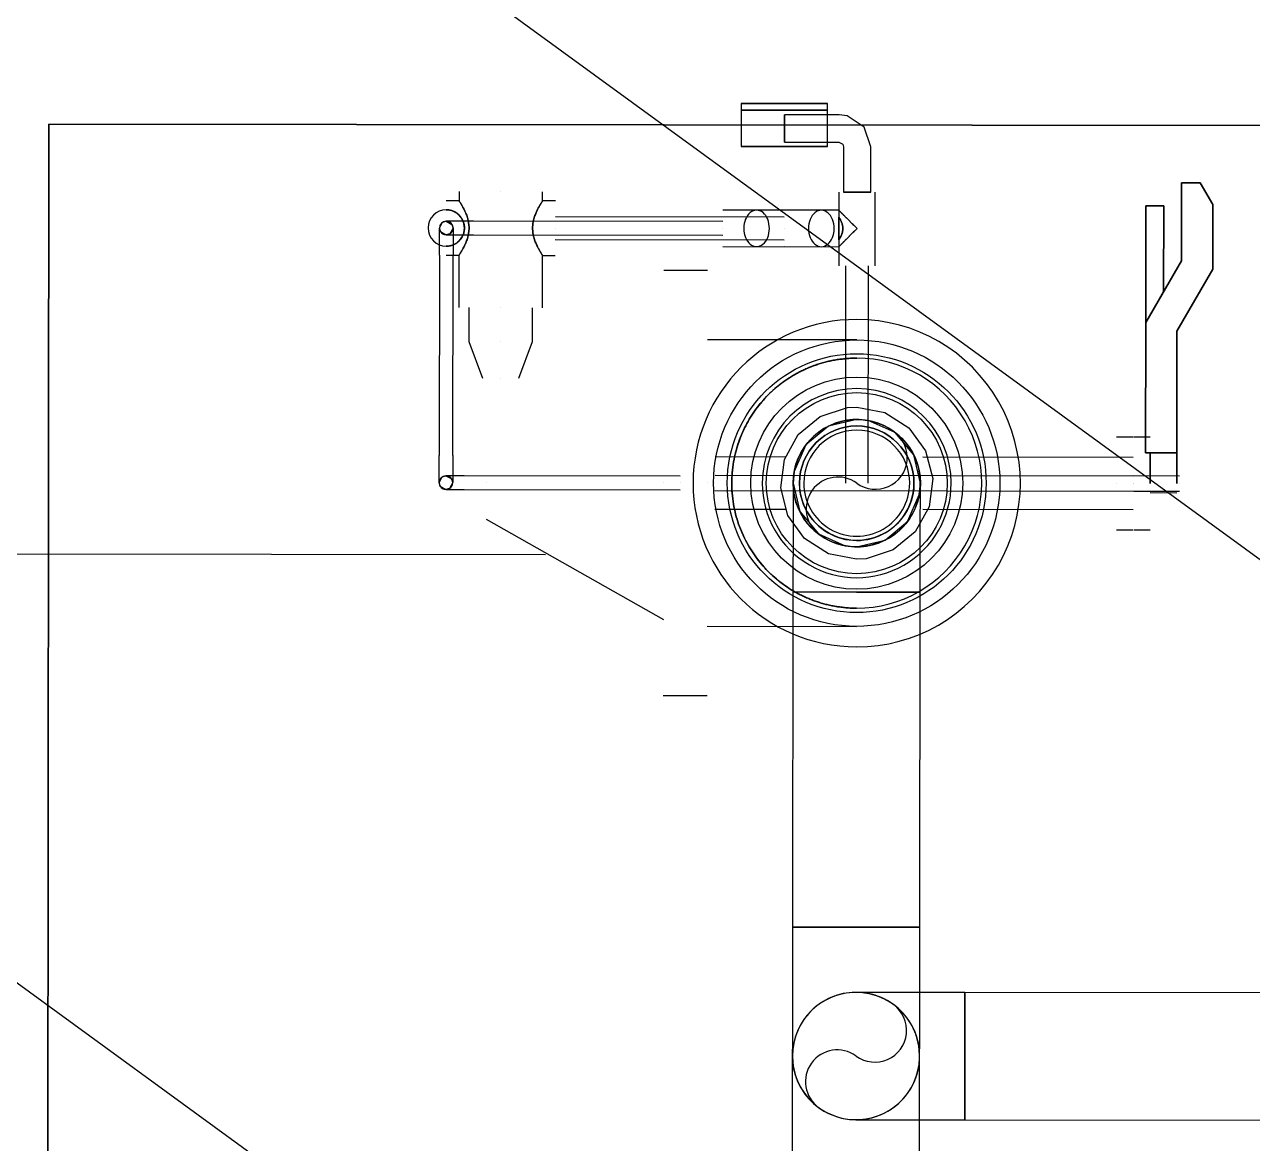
# Model space of a CAD drawing. Header units: millimetres. Extents: x 400382 to 401500, y 4543975 to 4544133.
# Drawn here: x 400851.721 to 400852.578, y 4544070.864 to 4544071.645 of the extents above; entities that cross this region are included whole.
import ezdxf

# ---------------------------------------------------------------- set-up
doc = ezdxf.new("R2010")
doc.units = ezdxf.units.MM
doc.linetypes.add('AKS', pattern=[3, 2.5, -0.25, 0, -0.25])
doc.linetypes.add('DASHDOT2', pattern=[0.5, 0.25, -0.125, 0, -0.125])
for name, color, linetype in [('aks prota', 2, 'AKS'), ('kiriş prota', 6, 'Continuous'), ('kolon tarama prota', 252, 'Continuous'), ('merdiven prota', 2, 'Continuous'), ('PRT-AL-TUNEL_EKSENI', 14, 'DASHDOT2')]:
    doc.layers.add(name, color=color, linetype=linetype)

# ---------------------------------------------------------------- blocks, each defined once
blk = doc.blocks.new('17.60 mekanik')
at = {"layer": 'kolon tarama prota'}
for p, q in [((144274.775, 61547.806), (144274.775, 61547.33)), ((144280.808, 61547.806), (144274.775, 61547.806)), ((144274.775, 61547.806), (144280.808, 61547.806)), ((144274.775, 61547.806), (144274.775, 61547.33)), ((144280.808, 61547.806), (144274.775, 61547.806)), ((144274.775, 61547.806), (144280.808, 61547.806)), ((144280.808, 61547.33), (144280.808, 61547.806)), ((144280.808, 61547.33), (144280.808, 61547.806)), ((144274.775, 61547.33), (144274.775, 61544.79)), ((144274.775, 61547.33), (144274.775, 61544.79)), ((144280.808, 61547.33), (144274.775, 61547.33)), ((144274.775, 61547.33), (144280.808, 61547.33)), ((144280.808, 61547.33), (144274.775, 61547.33)), ((144274.775, 61547.33), (144280.808, 61547.33)), ((144280.808, 61547.33), (144274.775, 61547.33)), ((144274.775, 61547.33), (144280.808, 61547.33)), ((144280.808, 61547.33), (144274.775, 61547.33)), ((144274.775, 61547.33), (144280.808, 61547.33)), ((144281.601, 61547.012), (144277.791, 61547.012)), ((144277.791, 61545.107), (144277.791, 61547.012)), ((144277.791, 61547.012), (144277.791, 61545.107)), ((144281.601, 61547.012), (144277.791, 61547.012)), ((144277.791, 61545.107), (144277.791, 61547.012)), ((144277.791, 61547.012), (144277.791, 61545.107)), ((144280.808, 61544.79), (144280.808, 61547.33)), ((144280.808, 61544.79), (144280.808, 61547.33)), ((144226.42, 61546.295), (144226.42, 61416.295)), ((144336.42, 61546.295), (144226.42, 61546.295)), ((144226.42, 61546.295), (144336.42, 61546.295)), ((144226.42, 61416.295), (144226.42, 61546.295)), ((144226.42, 61546.295), (144226.42, 61546.295)), ((144280.808, 61544.79), (144274.775, 61544.79)), ((144274.775, 61544.79), (144280.808, 61544.79)), ((144280.808, 61544.79), (144274.775, 61544.79)), ((144274.775, 61544.79), (144280.808, 61544.79)), ((144277.791, 61545.107), (144281.601, 61545.107)), ((144277.791, 61545.107), (144281.601, 61545.107)), ((144281.919, 61544.79), (144281.919, 61541.615)), ((144281.919, 61544.79), (144281.919, 61541.615)), ((144283.824, 61541.615), (144283.824, 61544.79)), ((144283.824, 61541.615), (144283.824, 61544.79)), ((144255.068, 61540.98), (144254.177, 61540.98)), ((144255.066, 61541.615), (144255.066, 61540.978)), ((144257.987, 61541.615), (144257.987, 61541.615)), ((144257.987, 61541.615), (144257.987, 61541.615)), ((144261.797, 61540.98), (144260.907, 61540.98)), ((144260.908, 61540.978), (144260.908, 61541.615)), ((144281.601, 61541.615), (144281.601, 61540.341)), ((144281.601, 61541.615), (144281.601, 61539.869)), ((144281.919, 61541.615), (144283.824, 61541.615)), ((144283.824, 61541.615), (144281.919, 61541.615)), ((144281.919, 61541.615), (144283.824, 61541.615)), ((144283.824, 61541.615), (144281.919, 61541.615)), ((144282.871, 61541.615), (144282.871, 61541.615)), ((144282.871, 61541.615), (144282.871, 61541.615)), ((144282.871, 61541.615), (144282.871, 61541.615)), ((144282.871, 61541.615), (144282.871, 61541.615)), ((144284.141, 61536.468), (144284.141, 61541.615)), ((144284.141, 61536.468), (144284.141, 61541.615)), ((144254.177, 61540.345), (144254.177, 61540.345)), ((144254.177, 61540.345), (144254.177, 61540.345)), ((144281.601, 61540.345), (144273.499, 61540.345)), ((144280.379, 61540.345), (144275.853, 61540.345)), ((144281.605, 61540.345), (144277.791, 61540.345)), ((144273.499, 61539.551), (144256.082, 61539.551)), ((144277.791, 61539.869), (144261.797, 61539.869)), ((144281.601, 61539.075), (144281.601, 61539.869)), ((144281.601, 61539.869), (144281.601, 61539.075)), ((144256.082, 61538.599), (144273.499, 61538.599)), ((144261.797, 61539.075), (144261.797, 61539.075)), ((144261.797, 61539.075), (144261.797, 61539.075)), ((144261.797, 61539.075), (144261.797, 61539.075)), ((144261.797, 61539.075), (144261.797, 61539.075)), ((144273.499, 61539.075), (144273.499, 61539.075)), ((144273.499, 61539.075), (144273.499, 61539.075)), ((144273.499, 61539.075), (144273.499, 61539.075)), ((144273.499, 61539.075), (144273.499, 61539.075)), ((144277.791, 61539.075), (144277.791, 61539.075)), ((144277.791, 61539.075), (144277.791, 61539.075)), ((144277.791, 61539.075), (144277.791, 61539.075)), ((144277.791, 61539.075), (144277.791, 61539.075)), ((144281.601, 61539.075), (144281.601, 61538.281)), ((144281.601, 61538.281), (144281.601, 61539.075)), ((144281.601, 61539.075), (144281.601, 61539.075)), ((144281.601, 61539.075), (144281.601, 61539.075)), ((144254.177, 61537.805), (144254.177, 61537.805)), ((144254.177, 61537.805), (144254.177, 61537.805)), ((144261.797, 61538.281), (144277.791, 61538.281)), ((144273.499, 61537.805), (144281.601, 61537.805)), ((144275.853, 61537.805), (144280.379, 61537.805)), ((144277.791, 61537.805), (144281.605, 61537.805)), ((144281.601, 61538.281), (144281.601, 61536.468)), ((144281.601, 61537.808), (144281.601, 61536.468)), ((144253.701, 61537.17), (144253.701, 61523.2)), ((144254.177, 61537.17), (144255.068, 61537.17)), ((144254.654, 61523.2), (144254.654, 61537.17)), ((144255.066, 61537.171), (144255.066, 61533.516)), ((144260.907, 61537.17), (144261.797, 61537.17)), ((144260.908, 61533.516), (144260.908, 61537.171)), ((144272.434, 61536.138), (144269.378, 61536.138)), ((144282.078, 61536.468), (144282.078, 61521.295)), ((144282.078, 61536.468), (144282.078, 61521.295)), ((144282.871, 61536.468), (144282.871, 61536.468)), ((144282.871, 61536.468), (144282.871, 61536.468)), ((144282.871, 61536.468), (144282.871, 61536.468)), ((144282.871, 61536.468), (144282.871, 61536.468)), ((144282.871, 61536.468), (144282.871, 61536.468)), ((144282.871, 61536.468), (144282.871, 61536.468)), ((144282.871, 61536.468), (144282.871, 61536.468)), ((144282.871, 61536.468), (144282.871, 61536.468)), ((144283.665, 61521.295), (144283.665, 61536.468)), ((144283.665, 61521.295), (144283.665, 61536.468)), ((144255.765, 61533.516), (144255.765, 61531.152)), ((144257.987, 61533.516), (144257.987, 61533.516)), ((144257.987, 61533.516), (144257.987, 61533.516)), ((144257.987, 61533.516), (144257.987, 61533.516)), ((144257.987, 61533.516), (144257.987, 61533.516)), ((144260.21, 61531.152), (144260.21, 61533.516)), ((144255.765, 61531.152), (144256.717, 61528.592)), ((144257.987, 61531.152), (144257.987, 61531.152)), ((144257.987, 61531.152), (144257.987, 61531.152)), ((144257.987, 61531.152), (144257.987, 61531.152)), ((144257.987, 61531.152), (144257.987, 61531.152)), ((144259.257, 61528.592), (144260.21, 61531.152)), ((144282.871, 61531.296), (144272.434, 61531.296)), ((144282.871, 61530.026), (144282.871, 61530.026)), ((144282.871, 61530.026), (144282.871, 61530.026)), ((144257.987, 61528.592), (144257.987, 61528.592)), ((144257.987, 61528.592), (144257.987, 61528.592)), ((144270.54, 61521.771), (144255.447, 61521.771)), ((144256.995, 61521.295), (144256.995, 61521.295)), ((144256.995, 61521.295), (144256.995, 61521.295)), ((144269.378, 61521.295), (144269.378, 61521.295)), ((144269.378, 61521.295), (144269.378, 61521.295)), ((144269.378, 61521.295), (144269.378, 61521.295)), ((144269.378, 61521.295), (144269.378, 61521.295)), ((144270.54, 61521.295), (144270.54, 61521.295)), ((144270.54, 61521.295), (144270.54, 61521.295)), ((144272.434, 61521.295), (144272.434, 61521.295)), ((144272.434, 61521.295), (144272.434, 61521.295)), ((144272.434, 61521.295), (144272.434, 61521.295)), ((144272.434, 61521.295), (144272.434, 61521.295)), ((144282.871, 61521.295), (144282.871, 61521.295)), ((144282.871, 61521.295), (144282.871, 61521.295)), ((144282.871, 61521.295), (144282.871, 61521.295)), ((144282.871, 61521.295), (144282.871, 61521.295)), ((144255.447, 61520.819), (144270.54, 61520.819)), ((144256.995, 61518.755), (144269.378, 61511.77)), ((144278.426, 61513.695), (144278.426, 61490.295)), ((144282.871, 61513.695), (144278.426, 61513.695)), ((144278.426, 61513.695), (144282.871, 61513.695)), ((144287.316, 61513.695), (144282.871, 61513.695)), ((144282.871, 61513.695), (144287.316, 61513.695)), ((144287.316, 61490.295), (144287.316, 61513.695)), ((144282.871, 61512.564), (144282.871, 61512.564)), ((144282.871, 61512.564), (144282.871, 61512.564)), ((144272.434, 61511.294), (144282.871, 61511.294)), ((144269.378, 61506.452), (144272.434, 61506.452)), ((144282.871, 61490.295), (144278.426, 61490.295)), ((144278.426, 61490.295), (144282.871, 61490.295)), ((144278.426, 61490.295), (144278.426, 61472.295)), ((144287.316, 61490.295), (144282.871, 61490.295)), ((144282.871, 61490.295), (144287.316, 61490.295)), ((144282.871, 61490.295), (144282.871, 61490.295)), ((144282.871, 61490.295), (144282.871, 61490.295)), ((144287.316, 61472.295), (144287.316, 61490.295)), ((144389.196, 61485.74), (144290.471, 61485.74)), ((144290.471, 61481.295), (144290.471, 61485.74)), ((144290.471, 61485.74), (144290.471, 61481.295)), ((144290.471, 61476.85), (144290.471, 61481.295)), ((144290.471, 61481.295), (144290.471, 61476.85)), ((144290.471, 61481.295), (144290.471, 61481.295)), ((144290.471, 61481.295), (144290.471, 61481.295)), ((144290.471, 61476.85), (144389.196, 61476.85))]:
    blk.add_line(p, q, dxfattribs=at)
at = {"layer": 'kolon tarama prota', "extrusion": (0, 0, -1)}
for p, q in [((144305.541, 61536.859), (144305.541, 61542.295)), ((144305.541, 61542.295), (144306.844, 61542.295)), ((144306.844, 61542.295), (144305.541, 61542.295)), ((144305.541, 61542.295), (144305.541, 61536.859)), ((144305.541, 61542.295), (144305.541, 61542.295)), ((144306.844, 61542.295), (144307.721, 61540.775)), ((144307.721, 61540.775), (144306.844, 61542.295)), ((144306.844, 61542.295), (144306.844, 61542.295)), ((144303.041, 61532.529), (144303.041, 61540.694)), ((144303.041, 61540.694), (144304.291, 61540.694)), ((144304.291, 61540.694), (144303.041, 61540.694)), ((144303.041, 61540.694), (144303.041, 61532.529)), ((144303.041, 61540.694), (144303.041, 61540.694)), ((144304.291, 61540.694), (144304.291, 61534.694)), ((144304.291, 61534.694), (144304.291, 61540.694)), ((144304.291, 61540.694), (144304.291, 61540.694)), ((144307.721, 61540.775), (144307.721, 61536.275)), ((144307.721, 61536.275), (144307.721, 61540.775)), ((144307.721, 61540.775), (144307.721, 61540.775)), ((144303.041, 61532.529), (144305.541, 61536.859)), ((144305.541, 61536.859), (144303.041, 61532.529)), ((144305.541, 61536.859), (144305.541, 61536.859)), ((144307.721, 61536.275), (144305.221, 61531.945)), ((144305.221, 61531.945), (144307.721, 61536.275)), ((144307.721, 61536.275), (144307.721, 61536.275)), ((144304.291, 61534.694), (144303.041, 61532.529)), ((144303.041, 61532.529), (144304.291, 61534.694)), ((144304.291, 61534.694), (144304.291, 61534.694)), ((144303.041, 61532.529), (144303.041, 61532.529)), ((144303.041, 61523.445), (144303.041, 61532.529)), ((144303.041, 61532.529), (144303.041, 61523.445)), ((144303.041, 61532.529), (144303.041, 61532.529)), ((144305.221, 61531.945), (144305.221, 61523.445)), ((144305.221, 61523.445), (144305.221, 61531.945)), ((144305.221, 61531.945), (144305.221, 61531.945)), ((144301.021, 61524.545), (144302.171, 61524.545)), ((144302.221, 61524.545), (144303.371, 61524.545)), ((144272.971, 61523.135), (144277.895, 61523.135)), ((144287.481, 61523.135), (144302.171, 61523.135)), ((144305.221, 61523.445), (144303.041, 61523.445)), ((144303.041, 61523.445), (144305.221, 61523.445)), ((144303.041, 61523.445), (144303.041, 61523.445)), ((144303.371, 61523.445), (144303.371, 61523.445)), ((144303.371, 61523.445), (144303.371, 61521.295)), ((144303.371, 61521.295), (144303.371, 61523.445)), ((144305.221, 61523.445), (144303.371, 61523.445)), ((144303.371, 61523.445), (144305.221, 61523.445)), ((144305.221, 61523.445), (144305.221, 61523.445)), ((144305.221, 61523.445), (144305.221, 61521.295)), ((144305.221, 61521.295), (144305.221, 61523.445)), ((144305.221, 61523.445), (144305.221, 61523.445)), ((144272.971, 61521.845), (144305.421, 61521.845)), ((144272.971, 61521.295), (144272.971, 61521.295)), ((144272.971, 61521.295), (144272.971, 61521.295)), ((144272.971, 61521.295), (144272.971, 61521.295)), ((144272.971, 61521.295), (144272.971, 61521.295)), ((144277.895, 61521.295), (144277.895, 61521.295)), ((144277.895, 61521.295), (144277.895, 61521.295)), ((144287.481, 61521.295), (144287.481, 61521.295)), ((144287.481, 61521.295), (144287.481, 61521.295)), ((144301.021, 61521.295), (144301.021, 61521.295)), ((144301.021, 61521.295), (144301.021, 61521.295)), ((144302.171, 61521.295), (144302.171, 61521.295)), ((144302.171, 61521.295), (144302.171, 61521.295)), ((144302.171, 61521.295), (144302.171, 61521.295)), ((144302.171, 61521.295), (144302.171, 61521.295)), ((144302.221, 61521.845), (144305.421, 61521.845)), ((144302.221, 61521.295), (144302.221, 61521.295)), ((144302.221, 61521.295), (144302.221, 61521.295)), ((144302.221, 61521.295), (144302.221, 61521.295)), ((144302.221, 61521.295), (144302.221, 61521.295)), ((144303.371, 61521.295), (144303.371, 61521.295)), ((144303.371, 61521.295), (144303.371, 61521.295)), ((144303.371, 61521.295), (144303.371, 61521.295)), ((144305.221, 61521.295), (144305.221, 61521.295)), ((144305.421, 61521.295), (144305.421, 61521.295)), ((144305.421, 61521.295), (144305.421, 61521.295)), ((144305.421, 61521.295), (144305.421, 61521.295)), ((144305.421, 61521.295), (144305.421, 61521.295)), ((144305.421, 61520.745), (144272.971, 61520.745)), ((144305.421, 61520.745), (144302.221, 61520.745)), ((144305.221, 61520.635), (144303.371, 61520.635)), ((144277.895, 61519.455), (144272.971, 61519.455)), ((144302.171, 61519.455), (144287.481, 61519.455)), ((144302.171, 61518.045), (144301.021, 61518.045)), ((144303.371, 61518.045), (144302.221, 61518.045)), ((144282.871, 61513.695), (144282.871, 61513.695)), ((144282.871, 61513.695), (144282.871, 61513.695))]:
    blk.add_line(p, q, dxfattribs=at)
at = {"layer": 'kolon tarama prota', "flags": 128}
for points in [[(144283.824, 61544.79), (144283.365, 61546.143), (144282.176, 61546.937), (144281.601, 61547.012)], [(144283.824, 61544.79), (144283.365, 61546.143), (144282.176, 61546.937), (144281.601, 61547.012)], [(144281.601, 61545.107), (144281.869, 61544.961), (144281.919, 61544.79)], [(144281.601, 61545.107), (144281.869, 61544.961), (144281.919, 61544.79)], [(144253.701, 61539.075), (144253.92, 61539.476), (144254.177, 61539.551)], [(144254.177, 61539.551), (144254.578, 61539.332), (144254.654, 61539.075)], [(144256.082, 61539.551), (144254.845, 61539.551), (144254.201, 61539.551), (144254.177, 61539.551)], [(144253.701, 61537.17), (144253.701, 61538.407), (144253.701, 61539.051), (144253.701, 61539.075)], [(144254.177, 61538.599), (144253.777, 61538.817), (144253.701, 61539.075)], [(144254.654, 61539.075), (144254.435, 61538.674), (144254.177, 61538.599)], [(144254.177, 61538.599), (144254.634, 61538.599), (144255.785, 61538.599), (144256.082, 61538.599)], [(144254.654, 61539.075), (144254.654, 61538.618), (144254.654, 61537.467), (144254.654, 61537.17)], [(144253.701, 61521.295), (144253.701, 61521.752), (144253.701, 61522.903), (144253.701, 61523.2)], [(144254.654, 61523.2), (144254.654, 61521.962), (144254.654, 61521.318), (144254.654, 61521.295)], [(144253.701, 61521.295), (144253.92, 61521.696), (144254.177, 61521.771)], [(144254.177, 61520.819), (144253.777, 61521.037), (144253.701, 61521.295)], [(144254.177, 61521.771), (144254.578, 61521.552), (144254.654, 61521.295)], [(144255.447, 61521.771), (144254.48, 61521.771), (144254.177, 61521.771)], [(144254.654, 61521.295), (144254.435, 61520.894), (144254.177, 61520.819)], [(144254.177, 61520.819), (144254.625, 61520.819), (144255.447, 61520.819)], [(144290.471, 61485.74), (144287.837, 61485.74), (144285.529, 61485.74), (144283.834, 61485.74), (144282.962, 61485.74), (144282.871, 61485.74)], [(144282.871, 61476.85), (144283.343, 61476.85), (144284.698, 61476.85), (144286.77, 61476.85), (144289.3, 61476.85), (144290.471, 61476.85)]]:
    blk.add_lwpolyline(points, dxfattribs=at)
at = {"layer": 'kolon tarama prota', "extrusion": (0, 0, -1), "flags": 128}
for points in [[(-144282.871, 61515.98), (-144280.914, 61516.353), (-144279.232, 61517.422), (-144278.061, 61519.035), (-144277.567, 61520.965), (-144277.818, 61522.942), (-144278.78, 61524.688), (-144280.318, 61525.956), (-144282.214, 61526.569), (-144282.871, 61526.61)], [(-144282.871, 61526.61), (-144284.829, 61526.236), (-144286.511, 61525.168), (-144287.682, 61523.555), (-144288.176, 61521.624), (-144287.925, 61519.647), (-144286.963, 61517.902), (-144285.425, 61516.634), (-144283.529, 61516.021), (-144282.871, 61515.98)], [(-144282.871, 61525.74), (-144280.887, 61525.272), (-144279.319, 61523.967), (-144278.5, 61522.1), (-144278.426, 61521.295)], [(-144287.316, 61521.295), (-144286.849, 61523.28), (-144285.544, 61524.847), (-144283.676, 61525.666), (-144282.871, 61525.74)], [(-144278.426, 61521.295), (-144278.426, 61520.823), (-144278.426, 61519.468), (-144278.426, 61517.397), (-144278.426, 61514.866), (-144278.426, 61513.695)], [(-144278.426, 61521.295), (-144278.894, 61519.31), (-144280.199, 61517.743), (-144282.067, 61516.923), (-144282.871, 61516.85)], [(-144282.871, 61516.85), (-144284.856, 61517.318), (-144286.424, 61518.623), (-144287.243, 61520.49), (-144287.316, 61521.295)], [(-144287.316, 61513.695), (-144287.316, 61516.329), (-144287.316, 61518.637), (-144287.316, 61520.332), (-144287.316, 61521.204), (-144287.316, 61521.295)]]:
    blk.add_lwpolyline(points, dxfattribs=at)
at = {"layer": 'kolon tarama prota'}
for centre, radius, start, end in [((144254.177, 61539.075), 1.27, 90, 270), ((144254.177, 61539.075), 1.27, 90, 270), ((144254.177, 61539.075), 1.27, 270, 90), ((144254.177, 61539.075), 1.27, 270, 90), ((144254.177, 61539.075), 0.476, 90, 270), ((144254.177, 61539.075), 0.476, 0, 180), ((144254.177, 61539.075), 0.476, 270, 90), ((144254.177, 61539.075), 0.476, 180, 0), ((144282.871, 61521.295), 11.43, 90, 270), ((144282.871, 61521.295), 11.43, 90, 270), ((144282.871, 61521.295), 11.43, 90, 270), ((144282.871, 61521.295), 11.43, 90, 270), ((144282.871, 61521.295), 11.43, 270, 90), ((144282.871, 61521.295), 11.43, 270, 90), ((144282.871, 61521.295), 11.43, 270, 90), ((144282.871, 61521.295), 11.43, 270, 90), ((144282.871, 61521.295), 8.731, 90, 270), ((144282.871, 61521.295), 8.731, 90, 270), ((144282.871, 61521.295), 8.731, 270, 90), ((144282.871, 61521.295), 8.731, 270, 90), ((144282.871, 61521.295), 6.6, 0, 180), ((144282.871, 61521.295), 6.6, 0, 180), ((144282.871, 61521.295), 4.445, 324, 144), ((144282.871, 61521.295), 4.445, 324, 144), ((144282.871, 61521.295), 4.445, 324, 144), ((144282.871, 61521.295), 4.445, 324, 144), ((144282.871, 61521.295), 4.445, 324, 144), ((144282.871, 61521.295), 4, 0, 180), ((144282.871, 61521.295), 3.7, 0, 180), ((144282.871, 61521.295), 3.7, 0, 180), ((144284.178, 61523.093), 2.223, 234, 54), ((144284.178, 61523.093), 2.223, 234, 54), ((144284.178, 61523.093), 2.223, 234, 54), ((144284.178, 61523.093), 2.223, 234, 54), ((144284.178, 61523.093), 2.223, 234, 54), ((144282.871, 61521.295), 4.445, 144, 324), ((144282.871, 61521.295), 4.445, 144, 324), ((144282.871, 61521.295), 4.445, 144, 324), ((144282.871, 61521.295), 4.445, 144, 324), ((144282.871, 61521.295), 4.445, 144, 324), ((144254.177, 61521.295), 0.476, 90, 270), ((144254.177, 61521.295), 0.476, 0, 180), ((144254.177, 61521.295), 0.476, 180, 0), ((144254.177, 61521.295), 0.476, 270, 90), ((144282.871, 61521.295), 6.6, 180, 0), ((144282.871, 61521.295), 6.6, 180, 0), ((144282.871, 61521.295), 4, 180, 0), ((144282.871, 61521.295), 3.7, 180, 0), ((144282.871, 61521.295), 3.7, 180, 0), ((144281.565, 61519.497), 2.223, 54, 234), ((144281.565, 61519.497), 2.223, 54, 234), ((144281.565, 61519.497), 2.223, 54, 234), ((144281.565, 61519.497), 2.223, 54, 234), ((144281.565, 61519.497), 2.223, 54, 234), ((144282.871, 61481.295), 4.445, 90, 270), ((144282.871, 61481.295), 4.445, 0, 180), ((144282.871, 61481.295), 4.445, 324, 144), ((144282.871, 61481.295), 4.445, 270, 90), ((144284.178, 61483.093), 2.223, 234, 54), ((144282.871, 61481.295), 4.445, 144, 324), ((144282.871, 61481.295), 4.445, 180, 0), ((144281.565, 61479.497), 2.222, 54, 234)]:
    blk.add_arc(centre, radius, start, end, dxfattribs=at)
at = {"layer": 'kolon tarama prota', "extrusion": (0, 0, -1)}
for radius, start, end in [(10, 270, 90), (10, 270, 90), (10, 270, 90), (10, 270, 90), (10, 90, 270), (10, 90, 270), (10, 90, 270), (10, 90, 270), (9.04, 270, 90), (9.04, 270, 90), (9.04, 90, 270), (9.04, 90, 270), (7.407, 270, 90), (7.407, 270, 90), (7.407, 270, 90), (7.407, 270, 90), (7.407, 90, 270), (7.407, 90, 270), (7.407, 90, 270), (7.407, 90, 270), (6.32, 0, 180), (6.32, 0, 180), (4.445, 270, 90), (4.445, 90, 270), (4, 270, 90), (4, 270, 90), (4, 0, 180), (4, 0, 180), (4, 0, 180), (4, 0, 180), (4, 270, 90), (4, 270, 90), (4, 270, 90), (4, 270, 90), (4, 270, 90), (4, 270, 90), (4, 90, 270), (4, 90, 270), (4, 90, 270), (4, 90, 270), (4, 90, 270), (4, 90, 270), (4, 90, 270), (4, 90, 270), (6.32, 180, 0), (6.32, 180, 0), (4, 180, 0), (4, 180, 0), (4, 180, 0), (4, 180, 0)]:
    blk.add_arc((-144282.871, 61521.295), radius, start, end, dxfattribs=at)
at = {"layer": 'kolon tarama prota'}
for centre, start_param, end_param in [((144275.853, 61539.075), 4.712389, 7.853982), ((144280.379, 61539.075), 4.712389, 7.853982), ((144275.853, 61539.075), 1.570796, 4.712389), ((144280.379, 61539.075), 1.570796, 4.712389)]:
    blk.add_ellipse(centre, major_axis=(0, 1.27), ratio=0.707107, start_param=start_param, end_param=end_param, dxfattribs=at)
for points, knots in [([(144255.773, 61539.075), (144255.767, 61539.19), (144255.75, 61539.362), (144255.717, 61539.554), (144255.695, 61539.661), (144255.676, 61539.74), (144255.655, 61539.816), (144255.622, 61539.916), (144255.575, 61540.036), (144255.525, 61540.15), (144255.49, 61540.226), (144255.471, 61540.268), (144255.457, 61540.299), (144255.443, 61540.33), (144255.424, 61540.37), (144255.389, 61540.439), (144255.339, 61540.53), (144255.291, 61540.612), (144255.255, 61540.673), (144255.231, 61540.717), (144255.208, 61540.757), (144255.178, 61540.807), (144255.143, 61540.862), (144255.109, 61540.914), (144255.077, 61540.964), (144255.065, 61540.985), (144255.071, 61540.975), (144255.085, 61540.951), (144255.109, 61540.914), (144255.144, 61540.862), (144255.178, 61540.807), (144255.208, 61540.757), (144255.227, 61540.723), (144255.243, 61540.695), (144255.26, 61540.666), (144255.291, 61540.612), (144255.339, 61540.529), (144255.39, 61540.438), (144255.424, 61540.37), (144255.443, 61540.33), (144255.457, 61540.299), (144255.471, 61540.268), (144255.491, 61540.225), (144255.525, 61540.149), (144255.575, 61540.036), (144255.622, 61539.916), (144255.655, 61539.816), (144255.676, 61539.739), (144255.695, 61539.661), (144255.717, 61539.554), (144255.75, 61539.362), (144255.767, 61539.19), (144255.773, 61539.075)], [0, 0, 0, 0, 0.055556, 0.083333, 0.097222, 0.111111, 0.125, 0.138889, 0.166667, 0.194444, 0.208333, 0.215278, 0.222222, 0.229167, 0.236111, 0.25, 0.277778, 0.305556, 0.319444, 0.333333, 0.347222, 0.361111, 0.388889, 0.416667, 0.444444, 0.5, 0.527778, 0.555556, 0.583333, 0.611111, 0.638889, 0.652778, 0.666667, 0.673611, 0.680556, 0.694444, 0.722222, 0.75, 0.763889, 0.770833, 0.777778, 0.784722, 0.791667, 0.805556, 0.833333, 0.861111, 0.875, 0.888889, 0.902778, 0.916667, 0.944444, 1, 1, 1, 1]), ([(144260.202, 61539.075), (144260.208, 61539.19), (144260.225, 61539.362), (144260.258, 61539.554), (144260.28, 61539.661), (144260.299, 61539.739), (144260.32, 61539.816), (144260.353, 61539.916), (144260.4, 61540.036), (144260.45, 61540.149), (144260.484, 61540.225), (144260.504, 61540.268), (144260.518, 61540.299), (144260.532, 61540.33), (144260.551, 61540.37), (144260.585, 61540.438), (144260.636, 61540.529), (144260.684, 61540.612), (144260.72, 61540.673), (144260.744, 61540.716), (144260.767, 61540.757), (144260.797, 61540.807), (144260.831, 61540.862), (144260.866, 61540.914), (144260.898, 61540.964), (144260.909, 61540.985), (144260.903, 61540.975), (144260.89, 61540.951), (144260.866, 61540.914), (144260.831, 61540.862), (144260.797, 61540.807), (144260.767, 61540.757), (144260.748, 61540.723), (144260.732, 61540.695), (144260.715, 61540.666), (144260.684, 61540.612), (144260.636, 61540.53), (144260.585, 61540.439), (144260.551, 61540.37), (144260.532, 61540.33), (144260.518, 61540.299), (144260.504, 61540.268), (144260.485, 61540.226), (144260.45, 61540.15), (144260.4, 61540.036), (144260.353, 61539.916), (144260.32, 61539.816), (144260.299, 61539.74), (144260.28, 61539.661), (144260.258, 61539.554), (144260.225, 61539.362), (144260.208, 61539.19), (144260.202, 61539.075)], [0, 0, 0, 0, 0.055556, 0.083333, 0.097222, 0.111111, 0.125, 0.138889, 0.166667, 0.194444, 0.208333, 0.215278, 0.222222, 0.229167, 0.236111, 0.25, 0.277778, 0.305556, 0.319444, 0.333333, 0.347222, 0.361111, 0.388889, 0.416667, 0.444444, 0.5, 0.527778, 0.555556, 0.583333, 0.611111, 0.638889, 0.652778, 0.666667, 0.673611, 0.680556, 0.694444, 0.722222, 0.75, 0.763889, 0.770833, 0.777778, 0.784722, 0.791667, 0.805556, 0.833333, 0.861111, 0.875, 0.888889, 0.902778, 0.916667, 0.944444, 1, 1, 1, 1]), ([(144255.447, 61539.075), (144255.447, 61539.175), (144255.425, 61539.369), (144255.325, 61539.643), (144255.173, 61539.88), (144254.993, 61540.058), (144254.844, 61540.159), (144254.752, 61540.208), (144254.689, 61540.238), (144254.607, 61540.272), (144254.504, 61540.304), (144254.363, 61540.334), (144254.253, 61540.344), (144254.177, 61540.345)], [0, 0, 0, 0, 0.142857, 0.285714, 0.428571, 0.571429, 0.678571, 0.705357, 0.732143, 0.785714, 0.839286, 0.892857, 1, 1, 1, 1]), ([(144254.177, 61540.345), (144254.228, 61540.344), (144254.327, 61540.338), (144254.469, 61540.314), (144254.584, 61540.28), (144254.673, 61540.245), (144254.737, 61540.216), (144254.798, 61540.184), (144254.878, 61540.136), (144255.009, 61540.042), (144255.156, 61539.896), (144255.269, 61539.732), (144255.333, 61539.606), (144255.374, 61539.506), (144255.406, 61539.402), (144255.437, 61539.26), (144255.447, 61539.15), (144255.447, 61539.075)], [0, 0, 0, 0, 0.071429, 0.142857, 0.214286, 0.25, 0.285714, 0.321429, 0.357143, 0.428571, 0.571429, 0.678571, 0.732143, 0.785714, 0.839286, 0.892857, 1, 1, 1, 1]), ([(144282.871, 61539.075), (144282.809, 61539.139), (144282.683, 61539.267), (144282.524, 61539.422), (144282.401, 61539.545), (144282.31, 61539.636), (144282.237, 61539.711), (144282.178, 61539.769), (144282.135, 61539.811), (144282.093, 61539.853), (144282.037, 61539.908), (144281.971, 61539.976), (144281.908, 61540.04), (144281.861, 61540.087), (144281.827, 61540.12), (144281.794, 61540.151), (144281.753, 61540.192), (144281.707, 61540.239), (144281.661, 61540.286), (144281.628, 61540.319), (144281.606, 61540.337), (144281.599, 61540.343), (144281.606, 61540.337), (144281.628, 61540.319), (144281.661, 61540.286), (144281.706, 61540.239), (144281.753, 61540.192), (144281.794, 61540.151), (144281.827, 61540.12), (144281.861, 61540.087), (144281.909, 61540.04), (144281.971, 61539.976), (144282.038, 61539.908), (144282.093, 61539.853), (144282.135, 61539.811), (144282.178, 61539.769), (144282.237, 61539.711), (144282.311, 61539.636), (144282.401, 61539.545), (144282.525, 61539.422), (144282.683, 61539.267), (144282.809, 61539.139), (144282.871, 61539.075)], [0, 0, 0, 0, 0.055556, 0.111111, 0.138889, 0.166667, 0.194444, 0.208333, 0.222222, 0.236111, 0.25, 0.277778, 0.305556, 0.319444, 0.333333, 0.347222, 0.361111, 0.388889, 0.416667, 0.444444, 0.472222, 0.5, 0.527778, 0.555556, 0.583333, 0.611111, 0.638889, 0.652778, 0.666667, 0.680556, 0.694444, 0.722222, 0.75, 0.763889, 0.777778, 0.791667, 0.805556, 0.833333, 0.861111, 0.888889, 0.944444, 1, 1, 1, 1]), ([(144281.88, 61539.075), (144281.88, 61539.106), (144281.877, 61539.167), (144281.865, 61539.256), (144281.849, 61539.328), (144281.833, 61539.383), (144281.817, 61539.437), (144281.793, 61539.5), (144281.753, 61539.595), (144281.707, 61539.687), (144281.668, 61539.757), (144281.645, 61539.797), (144281.63, 61539.823), (144281.617, 61539.843), (144281.605, 61539.862), (144281.601, 61539.868), (144281.601, 61539.869)], [0, 0, 0, 0, 0.071429, 0.142857, 0.214286, 0.25, 0.285714, 0.357143, 0.428571, 0.571429, 0.678571, 0.732143, 0.785714, 0.839286, 0.892857, 1, 1, 1, 1]), ([(144281.601, 61539.869), (144281.601, 61539.868), (144281.611, 61539.854), (144281.648, 61539.793), (144281.702, 61539.697), (144281.758, 61539.584), (144281.797, 61539.491), (144281.818, 61539.433), (144281.83, 61539.394), (144281.845, 61539.342), (144281.86, 61539.278), (144281.875, 61539.19), (144281.88, 61539.122), (144281.88, 61539.075)], [0, 0, 0, 0, 0.142857, 0.285714, 0.428571, 0.571429, 0.678571, 0.705357, 0.732143, 0.785714, 0.839286, 0.892857, 1, 1, 1, 1]), ([(144255.447, 61539.075), (144255.447, 61538.975), (144255.425, 61538.781), (144255.325, 61538.507), (144255.173, 61538.27), (144254.993, 61538.091), (144254.844, 61537.991), (144254.752, 61537.942), (144254.689, 61537.912), (144254.607, 61537.878), (144254.504, 61537.845), (144254.363, 61537.816), (144254.253, 61537.806), (144254.177, 61537.805)], [0, 0, 0, 0, 0.142857, 0.285714, 0.428571, 0.571429, 0.678571, 0.705357, 0.732143, 0.785714, 0.839286, 0.892857, 1, 1, 1, 1]), ([(144254.177, 61537.805), (144254.228, 61537.806), (144254.327, 61537.812), (144254.469, 61537.836), (144254.584, 61537.87), (144254.673, 61537.905), (144254.737, 61537.934), (144254.798, 61537.966), (144254.878, 61538.014), (144255.009, 61538.107), (144255.156, 61538.253), (144255.269, 61538.418), (144255.333, 61538.544), (144255.374, 61538.644), (144255.406, 61538.748), (144255.437, 61538.889), (144255.447, 61539), (144255.447, 61539.075)], [0, 0, 0, 0, 0.071429, 0.142857, 0.214286, 0.25, 0.285714, 0.321429, 0.357143, 0.428571, 0.571429, 0.678571, 0.732143, 0.785714, 0.839286, 0.892857, 1, 1, 1, 1]), ([(144255.773, 61539.075), (144255.767, 61538.959), (144255.75, 61538.788), (144255.717, 61538.596), (144255.695, 61538.489), (144255.676, 61538.41), (144255.655, 61538.333), (144255.622, 61538.233), (144255.575, 61538.114), (144255.525, 61538), (144255.491, 61537.924), (144255.471, 61537.882), (144255.457, 61537.851), (144255.443, 61537.82), (144255.424, 61537.78), (144255.39, 61537.711), (144255.339, 61537.62), (144255.291, 61537.537), (144255.255, 61537.476), (144255.231, 61537.433), (144255.208, 61537.393), (144255.178, 61537.343), (144255.144, 61537.288), (144255.109, 61537.236), (144255.077, 61537.186), (144255.065, 61537.165), (144255.071, 61537.175), (144255.085, 61537.198), (144255.109, 61537.236), (144255.143, 61537.288), (144255.178, 61537.342), (144255.208, 61537.392), (144255.227, 61537.426), (144255.243, 61537.455), (144255.26, 61537.484), (144255.291, 61537.537), (144255.339, 61537.62), (144255.389, 61537.711), (144255.424, 61537.779), (144255.443, 61537.819), (144255.457, 61537.85), (144255.471, 61537.881), (144255.49, 61537.924), (144255.525, 61538), (144255.575, 61538.113), (144255.622, 61538.233), (144255.655, 61538.333), (144255.676, 61538.41), (144255.695, 61538.489), (144255.717, 61538.596), (144255.75, 61538.788), (144255.767, 61538.959), (144255.773, 61539.075)], [0, 0, 0, 0, 0.055556, 0.083333, 0.097222, 0.111111, 0.125, 0.138889, 0.166667, 0.194444, 0.208333, 0.215278, 0.222222, 0.229167, 0.236111, 0.25, 0.277778, 0.305556, 0.319444, 0.333333, 0.347222, 0.361111, 0.388889, 0.416667, 0.444444, 0.5, 0.527778, 0.555556, 0.583333, 0.611111, 0.638889, 0.652778, 0.666667, 0.673611, 0.680556, 0.694444, 0.722222, 0.75, 0.763889, 0.770833, 0.777778, 0.784722, 0.791667, 0.805556, 0.833333, 0.861111, 0.875, 0.888889, 0.902778, 0.916667, 0.944444, 1, 1, 1, 1]), ([(144260.202, 61539.075), (144260.208, 61538.959), (144260.225, 61538.788), (144260.258, 61538.596), (144260.28, 61538.489), (144260.299, 61538.41), (144260.32, 61538.333), (144260.353, 61538.233), (144260.4, 61538.113), (144260.45, 61538), (144260.485, 61537.924), (144260.504, 61537.881), (144260.518, 61537.85), (144260.532, 61537.819), (144260.551, 61537.779), (144260.585, 61537.711), (144260.636, 61537.62), (144260.684, 61537.537), (144260.72, 61537.476), (144260.744, 61537.433), (144260.767, 61537.392), (144260.797, 61537.342), (144260.831, 61537.288), (144260.866, 61537.236), (144260.898, 61537.185), (144260.91, 61537.165), (144260.903, 61537.175), (144260.89, 61537.198), (144260.866, 61537.236), (144260.831, 61537.288), (144260.797, 61537.343), (144260.767, 61537.393), (144260.748, 61537.426), (144260.732, 61537.455), (144260.715, 61537.484), (144260.684, 61537.537), (144260.636, 61537.62), (144260.585, 61537.711), (144260.551, 61537.78), (144260.532, 61537.82), (144260.518, 61537.851), (144260.504, 61537.882), (144260.484, 61537.924), (144260.45, 61538), (144260.4, 61538.114), (144260.353, 61538.233), (144260.32, 61538.333), (144260.299, 61538.41), (144260.28, 61538.489), (144260.258, 61538.596), (144260.225, 61538.788), (144260.208, 61538.959), (144260.202, 61539.075)], [0, 0, 0, 0, 0.055556, 0.083333, 0.097222, 0.111111, 0.125, 0.138889, 0.166667, 0.194444, 0.208333, 0.215278, 0.222222, 0.229167, 0.236111, 0.25, 0.277778, 0.305556, 0.319444, 0.333333, 0.347222, 0.361111, 0.388889, 0.416667, 0.444444, 0.5, 0.527778, 0.555556, 0.583333, 0.611111, 0.638889, 0.652778, 0.666667, 0.673611, 0.680556, 0.694444, 0.722222, 0.75, 0.763889, 0.770833, 0.777778, 0.784722, 0.791667, 0.805556, 0.833333, 0.861111, 0.875, 0.888889, 0.902778, 0.916667, 0.944444, 1, 1, 1, 1]), ([(144282.871, 61539.075), (144282.809, 61539.01), (144282.683, 61538.883), (144282.525, 61538.728), (144282.401, 61538.605), (144282.311, 61538.513), (144282.237, 61538.439), (144282.178, 61538.381), (144282.135, 61538.339), (144282.093, 61538.297), (144282.038, 61538.241), (144281.971, 61538.174), (144281.909, 61538.11), (144281.861, 61538.063), (144281.827, 61538.03), (144281.794, 61537.999), (144281.753, 61537.958), (144281.706, 61537.911), (144281.661, 61537.863), (144281.628, 61537.83), (144281.606, 61537.812), (144281.599, 61537.806), (144281.606, 61537.813), (144281.628, 61537.831), (144281.661, 61537.863), (144281.707, 61537.911), (144281.753, 61537.958), (144281.794, 61537.999), (144281.827, 61538.03), (144281.861, 61538.063), (144281.908, 61538.11), (144281.971, 61538.173), (144282.037, 61538.241), (144282.093, 61538.297), (144282.135, 61538.338), (144282.178, 61538.381), (144282.237, 61538.439), (144282.31, 61538.513), (144282.401, 61538.605), (144282.524, 61538.728), (144282.683, 61538.883), (144282.809, 61539.01), (144282.871, 61539.075)], [0, 0, 0, 0, 0.055556, 0.111111, 0.138889, 0.166667, 0.194444, 0.208333, 0.222222, 0.236111, 0.25, 0.277778, 0.305556, 0.319444, 0.333333, 0.347222, 0.361111, 0.388889, 0.416667, 0.444444, 0.472222, 0.5, 0.527778, 0.555556, 0.583333, 0.611111, 0.638889, 0.652778, 0.666667, 0.680556, 0.694444, 0.722222, 0.75, 0.763889, 0.777778, 0.791667, 0.805556, 0.833333, 0.861111, 0.888889, 0.944444, 1, 1, 1, 1]), ([(144281.88, 61539.075), (144281.88, 61539.043), (144281.877, 61538.982), (144281.865, 61538.893), (144281.849, 61538.822), (144281.833, 61538.766), (144281.817, 61538.713), (144281.793, 61538.649), (144281.753, 61538.555), (144281.707, 61538.463), (144281.668, 61538.392), (144281.645, 61538.352), (144281.63, 61538.327), (144281.617, 61538.306), (144281.605, 61538.287), (144281.601, 61538.281), (144281.601, 61538.281)], [0, 0, 0, 0, 0.071429, 0.142857, 0.214286, 0.25, 0.285714, 0.357143, 0.428571, 0.571429, 0.678571, 0.732143, 0.785714, 0.839286, 0.892857, 1, 1, 1, 1]), ([(144281.601, 61538.281), (144281.601, 61538.281), (144281.611, 61538.295), (144281.648, 61538.357), (144281.702, 61538.452), (144281.758, 61538.565), (144281.797, 61538.658), (144281.818, 61538.716), (144281.83, 61538.756), (144281.845, 61538.808), (144281.86, 61538.872), (144281.875, 61538.959), (144281.88, 61539.028), (144281.88, 61539.075)], [0, 0, 0, 0, 0.142857, 0.285714, 0.428571, 0.571429, 0.678571, 0.705357, 0.732143, 0.785714, 0.839286, 0.892857, 1, 1, 1, 1]), ([(144274.14, 61521.295), (144274.142, 61521.793), (144274.224, 61522.775), (144274.592, 61524.188), (144275.164, 61525.473), (144276.148, 61526.988), (144277.24, 61528.037), (144278.215, 61528.686), (144278.583, 61528.904), (144278.867, 61529.055), (144279.157, 61529.198), (144279.455, 61529.333), (144279.76, 61529.457), (144280.021, 61529.549), (144280.235, 61529.618), (144280.452, 61529.684), (144280.728, 61529.762), (144281.067, 61529.842), (144281.414, 61529.906), (144281.767, 61529.955), (144282.247, 61530.004), (144282.619, 61530.022), (144282.871, 61530.026)], [0, 0, 0, 0, 0.1, 0.2, 0.3, 0.4, 0.6, 0.65, 0.675, 0.7, 0.725, 0.75, 0.775, 0.8, 0.8125, 0.825, 0.85, 0.875, 0.9, 0.925, 0.95, 1, 1, 1, 1]), ([(144282.871, 61530.026), (144282.619, 61530.022), (144282.247, 61530.004), (144281.767, 61529.955), (144281.414, 61529.906), (144281.067, 61529.842), (144280.728, 61529.762), (144280.396, 61529.669), (144280.073, 61529.568), (144279.76, 61529.457), (144279.455, 61529.333), (144279.157, 61529.198), (144278.867, 61529.055), (144278.583, 61528.904), (144278.215, 61528.686), (144277.594, 61528.273), (144276.773, 61527.588), (144275.902, 61526.609), (144275.164, 61525.473), (144274.592, 61524.188), (144274.224, 61522.775), (144274.142, 61521.793), (144274.14, 61521.295)], [0, 0, 0, 0, 0.05, 0.075, 0.1, 0.125, 0.15, 0.175, 0.2, 0.225, 0.25, 0.275, 0.3, 0.325, 0.35, 0.4, 0.5, 0.6, 0.7, 0.8, 0.9, 1, 1, 1, 1]), ([(144274.14, 61521.295), (144274.142, 61520.797), (144274.224, 61519.815), (144274.592, 61518.402), (144275.164, 61517.117), (144276.148, 61515.601), (144277.24, 61514.553), (144278.215, 61513.903), (144278.583, 61513.686), (144278.867, 61513.534), (144279.157, 61513.391), (144279.455, 61513.257), (144279.76, 61513.133), (144280.021, 61513.04), (144280.235, 61512.972), (144280.452, 61512.905), (144280.728, 61512.828), (144281.067, 61512.748), (144281.414, 61512.683), (144281.767, 61512.635), (144282.247, 61512.586), (144282.619, 61512.568), (144282.871, 61512.564)], [0, 0, 0, 0, 0.1, 0.2, 0.3, 0.4, 0.6, 0.65, 0.675, 0.7, 0.725, 0.75, 0.775, 0.8, 0.8125, 0.825, 0.85, 0.875, 0.9, 0.925, 0.95, 1, 1, 1, 1]), ([(144282.871, 61512.564), (144282.619, 61512.568), (144282.247, 61512.586), (144281.767, 61512.635), (144281.414, 61512.683), (144281.067, 61512.748), (144280.728, 61512.828), (144280.396, 61512.921), (144280.073, 61513.022), (144279.76, 61513.132), (144279.455, 61513.257), (144279.157, 61513.391), (144278.867, 61513.534), (144278.583, 61513.686), (144278.215, 61513.903), (144277.594, 61514.316), (144276.773, 61515.002), (144275.902, 61515.98), (144275.164, 61517.117), (144274.592, 61518.402), (144274.224, 61519.815), (144274.142, 61520.797), (144274.14, 61521.295)], [0, 0, 0, 0, 0.05, 0.075, 0.1, 0.125, 0.15, 0.175, 0.2, 0.225, 0.25, 0.275, 0.3, 0.325, 0.35, 0.4, 0.5, 0.6, 0.7, 0.8, 0.9, 1, 1, 1, 1])]:
    blk.add_open_spline(points, degree=3, knots=knots, dxfattribs=at)

msp = doc.modelspace()

# ---------------------------------------------------------------- linework, layer by layer
at = {"layer": 'aks prota', "ltscale": 10}
msp.add_line((400863.30514, 4544063.46122), (400768.79047, 4544132.31063), dxfattribs=at)
at = {"layer": 'kiriş prota'}
msp.add_line((400857.62878, 4544066.66831), (400845.45886, 4544075.53351), dxfattribs=at)
at = {"layer": 'PRT-AL-TUNEL_EKSENI', "ltscale": 10}
msp.add_line((400716.98459, 4544071.44393), (400882.90368, 4544071.23675), dxfattribs=at)

# ---------------------------------------------------------------- block references
at = {"layer": 'merdiven prota', "xscale": 0.01, "yscale": 0.01, "zscale": 0.01, "rotation": 359.9284577011093}
msp.add_blockref('17.60 mekanik', (399408.70617, 4543457.91408), dxfattribs=at)

doc.saveas('drawing.dxf')
